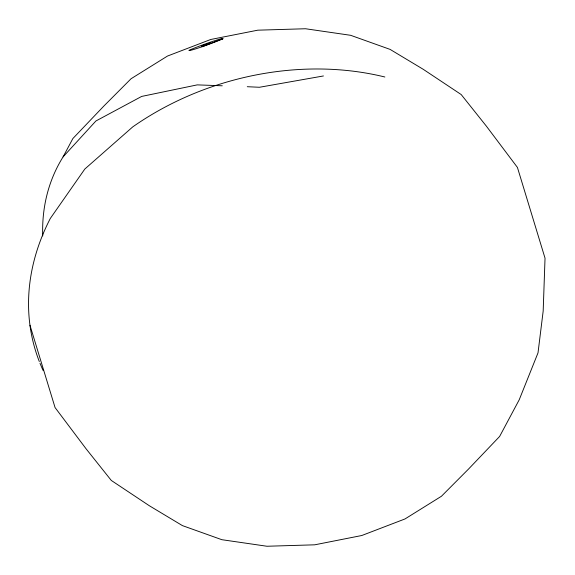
<?xml version="1.0" encoding="UTF-8"?>
<svg xmlns="http://www.w3.org/2000/svg" width="575" height="575" viewBox="0 0 575 575"><rect width="100%" height="100%" fill="white"/><g stroke="black" fill="none" stroke-linecap="round" stroke-linejoin="round"><path stroke-width="0.86" d="M42.73 235.966A261.826 185.423 28.1 0 1 63.078 156.896L72.867 138.546L103.91 105.994L131.057 78.739L167.483 56.055L210.709 39.488L257.794 30.18L305.519 28.75L350.642 35.305L390.087 49.392L423.157 69.259L461.193 94.552L486.385 126.169L517.428 167.433L545.035 258.182L543.181 311.018L538.013 352.856L519.225 399.762L499.625 436.454L468.582 469.006L441.435 496.261L405.008 518.945L361.783 535.512L314.697 544.82L266.965 546.25L221.842 539.695L182.404 525.607L149.335 505.741L111.298 480.448L86.106 448.831L55.063 407.567L29.965 325.256M63.07 156.889L95.903 120.987L141.673 96.42L197.261 84.877L222.266 85.79M201.918 46.783L222.963 38.719L220.167 39.057A20.477 1.071 -20.1 0 0 189.096 50.262A20.161 1.049 -20.1 0 0 200.675 47.222L204.643 45.835A20.161 1.049 -20.1 0 0 222.963 38.719L221.059 38.841M323.438 75.958L259.426 87.271L247.272 86.71M384.862 77A255.889 197.951 -16.6 0 0 132.768 126.867L84.827 169.028L50.32 218.435A261.826 202.544 -16.6 0 0 39.323 361.546M43.175 370.588A261.826 202.544 -16.6 0 1 39.984 363.213M201.3 46.144L210.17 42.96L201.3 46.144"/></g></svg>
